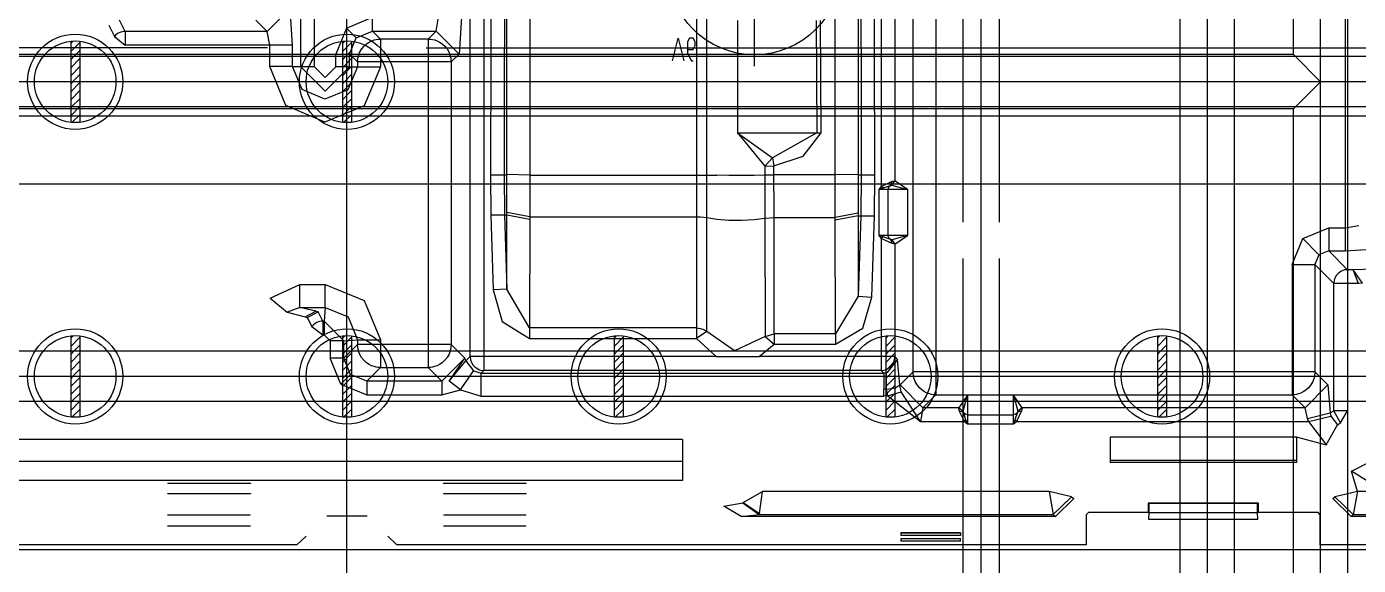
# Model space of a CAD drawing. Header units: millimetres. Extents: x -1 to 1014, y -756 to 757.
# Drawn here: x 823.9 to 902.9, y 85.5 to 117.4 of the extents above; entities that cross this region are included whole.
import ezdxf

# ---------------------------------------------------------------- set-up
doc = ezdxf.new("R2010")
doc.units = ezdxf.units.MM

# ---------------------------------------------------------------- blocks, each defined once
blk = doc.blocks.new('blockName2')
for points in [[(842.887, 25.2121), (842.887, 409.935)], [(893.914, 29.578), (893.914, 405.569)], [(895.526, 29.578), (895.526, 405.569)], [(900.629, 29.578), (900.629, 405.569)], [(902.24, 29.578), (902.24, 405.569)], [(899.017, 115.787), (899.017, 319.36)], [(902.092, 147.96), (902.092, 104.16)], [(851.005, 135.418), (851.005, 97.0751)], [(874.568, 135.418), (874.568, 107.974)], [(850.19, 97.8909), (850.19, 134.602)], [(875.383, 134.602), (875.383, 108.314)], [(863.619, 132.763), (863.619, 98.9751)], [(864.229, 99.3851), (864.229, 132.932)], [(879.412, 133.263), (879.412, 105.85)], [(880.486, 133.174), (880.486, 29.578)], [(881.56, 133.263), (881.56, 105.85)], [(892.303, 29.578), (892.303, 128.679)], [(867.058, 115.092), (867.058, 126.688)], [(851.446, 123.697), (851.399, 108.661)], [(852.262, 123.69), (852.23, 118.681), (852.215, 113.672), (852.215, 108.663)], [(852.376, 108.663), (852.376, 123.602)], [(853.735, 123.746), (853.735, 106.014)], [(871.838, 106.141), (871.838, 123.793)], [(873.197, 123.649), (873.197, 108.671)], [(873.33, 123.737), (873.362, 118.715), (873.378, 113.693), (873.378, 108.671)], [(874.193, 108.67), (874.146, 123.744)], [(840.954, 119.34), (840.954, 115.082)], [(839.526, 118.514), (838.166, 117.154)], [(839.668, 116.339), (839.526, 118.514)], [(840.138, 119), (840.138, 115.082)], [(829.73, 117.154), (829.406, 117.83)], [(837.49, 117.83), (838.166, 117.154)], [(842.866, 117.357), (844.405, 117.993)], [(844.405, 117.178), (844.405, 117.993)], [(848.182, 117.178), (848.324, 117.993)], [(849.683, 117.993), (849.541, 115.818)], [(866.058, 117.806), (866.058, 111.156)], [(870.719, 117.806), (870.75, 111.156)], [(871.011, 111.156), (870.98, 117.806)], [(876.461, 96.989), (876.461, 118.14)], [(877.821, 118.14), (877.821, 95.6294)], [(828.767, 117.522), (829.098, 116.854)], [(829.73, 117.154), (829.65, 117.15), (829.569, 117.138), (829.481, 117.115), (829.387, 117.078), (829.29, 117.025), (829.192, 116.951), (829.098, 116.854)], [(838.166, 117.154), (829.73, 117.154)], [(829.73, 117.154), (829.73, 116.339)], [(838.308, 116.339), (838.166, 117.154)], [(842.866, 117.357), (842.23, 115.818)], [(843.442, 116.781), (842.866, 117.357)], [(843.442, 116.781), (844.405, 117.178)], [(844.875, 116.707), (844.405, 117.178)], [(844.405, 117.178), (848.182, 117.178)], [(848.182, 117.178), (847.712, 116.707)], [(848.182, 117.178), (849.541, 115.818)], [(838.185, 116.19), (770.375, 116.19)], [(826.649, 116.578), (826.505, 116.434)], [(826.505, 116.578), (826.505, 111.774)], [(827.042, 116.496), (826.505, 115.959)], [(827.042, 116.578), (827.042, 111.774)], [(829.098, 116.854), (829.73, 116.339)], [(839.668, 116.339), (829.73, 116.339)], [(838.308, 115.085), (838.308, 116.339)], [(839.668, 115.085), (839.668, 116.339)], [(842.619, 116.578), (842.619, 111.774)], [(842.763, 116.578), (842.619, 116.434)], [(843.156, 116.496), (842.619, 115.959)], [(843.045, 115.818), (843.442, 116.781)], [(843.156, 116.578), (843.156, 111.774)], [(843.516, 115.348), (843.551, 115.65), (843.64, 115.909), (843.762, 116.123), (843.903, 116.294), (844.054, 116.427), (844.206, 116.528), (844.355, 116.602), (844.498, 116.652), (844.631, 116.684), (844.751, 116.701), (844.875, 116.707)], [(847.712, 116.707), (844.875, 116.707)], [(844.875, 116.707), (844.875, 115.06)], [(847.587, 116.19), (943.599, 116.19)], [(847.712, 116.707), (847.712, 97.2495)], [(847.712, 116.707), (847.84, 116.701), (847.961, 116.683), (848.093, 116.651), (848.235, 116.6), (848.384, 116.526), (848.535, 116.426), (848.685, 116.292), (848.826, 116.121), (848.948, 115.908), (849.036, 115.65), (849.071, 115.348)], [(862.196, 115.425), (862.532, 116.767), (862.868, 115.425)], [(863.091, 116.096), (863.427, 116.096), (863.539, 116.32), (863.539, 116.544), (863.427, 116.767), (863.203, 116.767), (863.091, 116.544), (863.091, 115.872), (863.315, 115.425), (863.427, 115.425)], [(930.171, 115.669), (755.603, 115.669)], [(899.017, 115.787), (786.757, 115.787)], [(826.69, 115.669), (826.505, 115.484)], [(827.042, 115.547), (826.505, 115.01)], [(827.042, 116.021), (826.69, 115.669)], [(842.23, 115.818), (843.045, 115.818)], [(842.23, 115.063), (842.23, 115.818)], [(842.804, 115.669), (842.619, 115.484)], [(843.156, 115.547), (842.619, 115.01)], [(843.156, 116.021), (842.804, 115.669)], [(843.045, 115.063), (843.045, 115.818)], [(843.045, 115.818), (843.516, 115.348)], [(849.071, 115.348), (843.516, 115.348)], [(843.516, 115.348), (843.516, 115.06)], [(849.541, 115.818), (849.071, 115.348)], [(849.071, 115.348), (849.071, 98.6092)], [(900.629, 114.176), (899.017, 115.787)], [(827.042, 115.072), (826.505, 114.535)], [(827.042, 114.597), (826.621, 114.176)], [(844.875, 115.06), (843.911, 112.74), (841.586, 111.789), (839.268, 112.761), (838.308, 115.085)], [(839.668, 115.085), (838.308, 115.085)], [(843.516, 115.06), (842.95, 113.701), (841.586, 113.149), (840.229, 113.723), (839.668, 115.085)], [(839.668, 115.085), (840.138, 115.082)], [(840.138, 115.082), (841.587, 113.619), (843.045, 115.063)], [(840.138, 115.082), (840.954, 115.082)], [(840.954, 115.082), (841.587, 114.435), (842.23, 115.063)], [(843.045, 115.063), (842.23, 115.063)], [(843.156, 115.072), (842.619, 114.535)], [(843.156, 114.597), (842.735, 114.176)], [(843.045, 115.063), (843.516, 115.06)], [(843.516, 115.06), (844.875, 115.06)], [(900.629, 114.176), (695.176, 114.176)], [(930.171, 114.176), (754.11, 114.176)], [(826.621, 114.176), (826.505, 114.06)], [(827.042, 114.122), (826.505, 113.585)], [(842.735, 114.176), (842.619, 114.06)], [(843.156, 114.122), (842.619, 113.585)], [(899.017, 112.565), (900.629, 114.176)], [(827.042, 113.648), (826.505, 113.11)], [(827.042, 113.173), (826.552, 112.683)], [(843.156, 113.648), (842.619, 113.11)], [(843.156, 113.173), (842.666, 112.683)], [(930.171, 112.683), (755.603, 112.683)], [(767.689, 112.162), (950.313, 112.162)], [(899.017, 112.565), (786.757, 112.565)], [(826.552, 112.683), (826.505, 112.636)], [(827.026, 112.683), (826.505, 112.161)], [(827.042, 112.223), (826.592, 111.774)], [(827.042, 112.698), (827.026, 112.683)], [(842.666, 112.683), (842.619, 112.636)], [(843.14, 112.683), (842.619, 112.161)], [(843.156, 112.223), (842.706, 111.774)], [(843.156, 112.698), (843.14, 112.683)], [(899.017, 29.578), (899.017, 112.565)], [(866.058, 111.156), (871.011, 111.156)], [(866.058, 111.156), (867.674, 109.182)], [(866.058, 111.156), (868.119, 109.668)], [(870.75, 111.156), (868.119, 109.668)], [(868.213, 109.186), (869.945, 109.767), (871.011, 111.156)], [(867.674, 109.182), (868.119, 109.668)], [(867.674, 109.182), (868.213, 109.186)], [(867.674, 109.182), (867.677, 106.088)], [(868.119, 109.668), (868.213, 109.186)], [(868.216, 106.141), (868.213, 109.186)], [(851.399, 108.661), (852.376, 108.663)], [(851.399, 108.661), (851.417, 106.263)], [(852.215, 108.663), (852.233, 106.274)], [(852.375, 106.423), (852.376, 108.663)], [(853.736, 108.651), (852.376, 108.681)], [(853.736, 108.651), (863.847, 108.65), (864.055, 108.648), (864.82, 108.633)], [(867.674, 108.64), (867.03, 108.63), (866.291, 108.626), (865.53, 108.627), (864.82, 108.633)], [(867.674, 108.655), (868.213, 108.659)], [(871.837, 108.659), (868.213, 108.659)], [(873.197, 108.689), (871.837, 108.659)], [(873.197, 108.671), (874.193, 108.67)], [(873.197, 108.671), (873.198, 106.384)], [(873.378, 108.671), (873.359, 106.235)], [(874.175, 106.224), (874.193, 108.67)], [(874.568, 107.974), (875.216, 108.28)], [(875.125, 108.038), (875.216, 108.28)], [(875.197, 108.055), (875.383, 108.314)], [(875.216, 108.28), (875.383, 108.314)], [(876.131, 107.796), (875.383, 108.314)], [(770.375, 108.133), (943.599, 108.133)], [(874.568, 107.974), (874.437, 107.796)], [(874.437, 107.796), (874.679, 107.885)], [(874.437, 107.796), (874.437, 105.07)], [(876.13, 107.796), (874.437, 107.796)], [(874.679, 107.885), (874.568, 107.974)], [(874.679, 107.885), (875.125, 108.038)], [(874.979, 107.796), (874.996, 107.893), (875.047, 107.978), (875.125, 108.038)], [(874.979, 105.07), (874.979, 107.796)], [(875.125, 108.038), (875.197, 108.055)], [(875.197, 108.055), (876.13, 107.796)], [(876.131, 107.796), (876.131, 105.07)], [(852.233, 106.274), (851.417, 106.263)], [(851.417, 106.263), (851.55, 101.856)], [(852.233, 106.274), (852.375, 106.276)], [(852.233, 106.274), (852.364, 101.896)], [(852.364, 101.896), (852.375, 106.276)], [(852.375, 106.276), (852.375, 106.423)], [(853.735, 106.18), (852.375, 106.423)], [(853.735, 106.014), (852.375, 106.276)], [(853.735, 106.014), (853.712, 99.59)], [(853.735, 106.18), (863.619, 106.18)], [(863.619, 106.18), (863.847, 106.173), (864.055, 106.155), (864.229, 106.127)], [(864.229, 106.127), (864.82, 106.035), (865.531, 105.982), (866.293, 105.973), (867.032, 106.01), (867.677, 106.088)], [(867.677, 106.102), (868.216, 106.141)], [(867.677, 106.088), (867.684, 99.0887)], [(868.226, 99.246), (868.216, 106.141)], [(868.216, 106.141), (871.838, 106.141)], [(873.198, 106.384), (871.838, 106.141)], [(873.198, 106.237), (871.838, 105.977)], [(871.838, 105.977), (871.838, 106.141)], [(871.863, 99.246), (871.838, 105.977)], [(873.198, 106.384), (873.198, 106.237)], [(873.198, 106.237), (873.21, 101.466)], [(873.198, 106.237), (874.175, 106.224)], [(873.359, 106.235), (873.21, 101.466)], [(874.025, 101.423), (874.175, 106.224)], [(876.13, 105.07), (874.437, 105.07)], [(874.679, 104.981), (874.437, 105.07)], [(874.437, 105.07), (874.568, 104.892)], [(875.125, 104.828), (875.047, 104.889), (874.996, 104.973), (874.979, 105.07)], [(876.131, 105.07), (875.197, 104.811)], [(875.383, 104.553), (876.131, 105.07)], [(899.571, 104.884), (901.11, 105.52)], [(901.11, 105.52), (901.11, 104.16)], [(901.11, 105.52), (902.092, 105.52)], [(902.092, 105.52), (902.907, 105.662)], [(874.679, 104.981), (874.568, 104.892)], [(875.216, 104.586), (874.568, 104.892)], [(874.568, 104.892), (874.568, 97.0751)], [(875.125, 104.828), (874.679, 104.981)], [(875.125, 104.828), (875.216, 104.586)], [(875.197, 104.811), (875.125, 104.828)], [(875.197, 104.811), (875.383, 104.553)], [(875.383, 104.553), (875.216, 104.586)], [(875.383, 104.553), (875.383, 97.8909)], [(898.935, 103.345), (899.571, 104.884)], [(900.53, 103.924), (899.571, 104.884)], [(902.092, 104.16), (904.267, 104.302)], [(879.412, 103.702), (879.412, 29.578)], [(881.56, 103.702), (881.56, 29.578)], [(900.53, 103.924), (900.294, 103.345)], [(901.11, 104.16), (900.53, 103.924)], [(902.226, 103.044), (901.11, 104.16)], [(901.11, 104.16), (902.092, 104.16)], [(898.935, 103.345), (898.935, 95.6294)], [(898.935, 103.345), (900.294, 103.345)], [(901.41, 102.228), (900.294, 103.345)], [(900.294, 103.345), (900.294, 96.989)], [(902.226, 103.044), (902.143, 103.04), (902.057, 103.026), (901.965, 103), (901.867, 102.959), (901.766, 102.9), (901.667, 102.82), (901.573, 102.714), (901.492, 102.581), (901.434, 102.419), (901.41, 102.228)], [(902.226, 103.044), (902.226, 94.6819)], [(902.559, 103.044), (902.226, 103.044)], [(905.732, 103.125), (902.559, 103.044)], [(903.111, 102.239), (902.559, 103.044)], [(902.869, 102.228), (902.559, 103.044)], [(838.344, 101.362), (840.098, 102.168)], [(840.098, 102.168), (841.604, 102.168)], [(840.098, 100.808), (840.098, 102.168)], [(841.604, 102.168), (843.916, 101.209), (844.875, 98.8965)], [(841.604, 100.808), (841.604, 102.168)], [(852.364, 101.896), (851.55, 101.856)], [(853.712, 99.5901), (852.364, 101.896)], [(901.41, 94.6819), (901.41, 102.228)], [(902.869, 102.228), (901.41, 102.228)], [(903.111, 102.239), (902.869, 102.218)], [(838.344, 101.362), (839.352, 100.526)], [(851.55, 101.856), (852.089, 99.967), (853.712, 98.9751)], [(873.21, 101.466), (871.863, 99.246)], [(871.863, 98.621), (873.473, 99.5751), (874.025, 101.423)], [(873.21, 101.466), (874.025, 101.423)], [(840.098, 100.808), (839.352, 100.526)], [(839.352, 100.526), (840.417, 100.255)], [(840.098, 100.808), (841.604, 100.808)], [(841.042, 100.595), (840.098, 100.808)], [(840.417, 100.255), (841.042, 100.595)], [(840.533, 100.212), (841.184, 100.537)], [(841.184, 100.537), (841.042, 100.595)], [(841.45, 99.9949), (841.184, 100.537)], [(841.604, 100.808), (841.534, 99.9949)], [(841.604, 100.808), (842.955, 100.248), (843.516, 98.8965)], [(840.417, 100.255), (840.533, 100.212)], [(840.533, 100.212), (840.81, 99.6847)], [(841.45, 99.9949), (841.369, 99.9908), (841.287, 99.9782), (841.197, 99.9543), (841.102, 99.9164), (841.003, 99.8613), (840.904, 99.7853), (840.81, 99.6847)], [(840.81, 99.6847), (841.45, 99.1791)], [(841.45, 99.9949), (841.45, 99.1791)], [(841.534, 99.9949), (841.45, 99.9949)], [(841.534, 99.9949), (841.534, 99.1791)], [(842.702, 98.8262), (841.534, 99.9949)], [(863.619, 99.59), (853.712, 99.59)], [(853.712, 99.59), (853.712, 98.9751)], [(863.619, 99.59), (863.847, 99.5657), (864.055, 99.4954), (864.229, 99.3851)], [(826.505, 99.1214), (826.505, 94.3172)], [(826.649, 99.1214), (826.505, 98.9771)], [(827.042, 99.0394), (826.505, 98.5023)], [(827.042, 99.1214), (827.042, 94.3172)], [(841.45, 99.1791), (841.534, 99.1791)], [(841.534, 99.1791), (841.886, 98.8262)], [(841.886, 98.8262), (841.886, 97.7958)], [(842.702, 98.8262), (841.886, 98.8262)], [(842.619, 99.1214), (842.619, 94.3172)], [(842.763, 99.1214), (842.619, 98.9771)], [(843.156, 99.0394), (842.619, 98.5023)], [(842.702, 98.8262), (843.516, 98.8965)], [(842.702, 97.7958), (842.702, 98.8262)], [(843.156, 99.1214), (843.156, 94.3172)], [(843.516, 98.8965), (844.875, 98.8965)], [(843.516, 98.8965), (843.516, 98.6092)], [(844.875, 98.8965), (844.875, 97.2495)], [(853.712, 98.9751), (863.619, 98.9751)], [(858.732, 99.1214), (858.732, 94.3172)], [(858.877, 99.1214), (858.732, 98.9771)], [(859.27, 99.0394), (858.732, 98.5023)], [(859.27, 99.1214), (859.27, 94.3172)], [(864.229, 99.3851), (863.619, 98.9751)], [(863.619, 98.9751), (864.789, 97.8909)], [(867.684, 99.0887), (865.878, 98.2263), (864.229, 99.3851)], [(867.684, 99.0887), (868.226, 99.246)], [(867.684, 99.0887), (868.226, 98.621)], [(868.226, 99.246), (868.226, 98.621)], [(871.863, 99.246), (868.226, 99.246)], [(871.863, 99.246), (871.863, 98.621)], [(874.846, 99.1214), (874.846, 94.3172)], [(874.991, 99.1214), (874.846, 98.9771)], [(875.384, 99.0394), (874.846, 98.5023)], [(875.384, 99.1214), (875.384, 94.3172)], [(891.105, 99.1214), (890.96, 98.9771)], [(890.96, 99.1214), (890.96, 94.3172)], [(891.497, 99.0394), (890.96, 98.5023)], [(891.497, 99.1214), (891.497, 94.3172)], [(930.171, 98.2125), (755.603, 98.2125)], [(826.69, 98.2125), (826.505, 98.0276)], [(827.042, 98.0899), (826.505, 97.5528)], [(827.042, 98.5647), (826.69, 98.2125)], [(842.804, 98.2125), (842.619, 98.0276)], [(843.156, 98.0899), (842.619, 97.5528)], [(843.516, 98.6092), (842.702, 97.7958)], [(843.156, 98.5647), (842.804, 98.2125)], [(849.071, 98.6092), (843.516, 98.6092)], [(844.875, 97.2495), (844.747, 97.2562), (844.626, 97.2738), (844.493, 97.3061), (844.352, 97.3569), (844.203, 97.4305), (844.052, 97.5313), (843.902, 97.6646), (843.761, 97.8355), (843.639, 98.0487), (843.551, 98.3068), (843.516, 98.6092)], [(849.071, 98.6092), (849.036, 98.3065), (848.947, 98.0478), (848.825, 97.8343), (848.683, 97.663), (848.533, 97.5296), (848.38, 97.4287), (848.231, 97.3553), (848.089, 97.3047), (847.956, 97.2728), (847.835, 97.2558), (847.712, 97.2495)], [(849.071, 98.6092), (849.885, 97.7958)], [(858.917, 98.2125), (858.732, 98.0276)], [(859.27, 98.0899), (858.732, 97.5528)], [(859.27, 98.5647), (858.917, 98.2125)], [(867.326, 97.8909), (868.226, 98.621)], [(868.226, 98.621), (871.863, 98.621)], [(875.031, 98.2125), (874.846, 98.0276)], [(875.384, 98.0899), (874.846, 97.5528)], [(875.384, 98.5647), (875.031, 98.2125)], [(891.145, 98.2125), (890.96, 98.0276)], [(891.497, 98.0899), (890.96, 97.5528)], [(891.497, 98.5647), (891.145, 98.2125)], [(827.042, 97.6152), (826.505, 97.078)], [(842.523, 96.2572), (841.886, 97.7958)], [(842.702, 97.7958), (841.886, 97.7958)], [(843.156, 97.6152), (842.619, 97.078)], [(843.098, 96.8323), (842.702, 97.7958)], [(844.062, 96.4361), (844.875, 97.2495)], [(844.875, 97.2495), (847.712, 97.2495)], [(847.712, 97.2495), (848.525, 96.4361)], [(849.885, 97.7958), (848.525, 96.4361)], [(848.944, 96.4366), (849.885, 97.7958)], [(848.944, 96.4366), (849.933, 97.6345)], [(849.885, 97.7958), (849.933, 97.6345)], [(849.933, 97.6345), (850.19, 97.8909)], [(849.933, 97.6345), (850.385, 97.0472)], [(864.789, 97.8909), (850.19, 97.8909)], [(850.19, 97.8909), (850.213, 97.7), (850.272, 97.5375), (850.353, 97.4046), (850.446, 97.2996), (850.545, 97.2195), (850.645, 97.1608), (850.742, 97.1201), (850.834, 97.0942), (850.918, 97.0802), (851.005, 97.0751)], [(859.27, 97.6152), (858.732, 97.078)], [(864.789, 97.8909), (867.326, 97.8909)], [(875.383, 97.8909), (867.326, 97.8909)], [(874.568, 97.0751), (874.651, 97.0798), (874.736, 97.0936), (874.829, 97.1195), (874.927, 97.1604), (875.027, 97.2193), (875.127, 97.2997), (875.221, 97.4051), (875.301, 97.5381), (875.36, 97.7005), (875.383, 97.8909)], [(875.384, 97.6152), (874.846, 97.078)], [(875.547, 97.7276), (874.899, 96.9279)], [(875.383, 97.8909), (875.547, 97.7276)], [(875.681, 96.2065), (875.547, 97.7276)], [(891.497, 97.6152), (890.96, 97.078)], [(930.171, 96.7193), (754.11, 96.7193)], [(826.621, 96.7193), (826.505, 96.6033)], [(827.042, 96.6656), (826.505, 96.1285)], [(827.042, 97.1404), (826.621, 96.7193)], [(842.523, 96.2572), (843.098, 96.8323)], [(842.735, 96.7193), (842.619, 96.6033)], [(843.156, 96.6656), (842.619, 96.1285)], [(843.156, 97.1404), (842.735, 96.7193)], [(844.062, 96.4361), (843.098, 96.8323)], [(844.062, 96.4361), (844.062, 95.6204)], [(848.525, 96.4361), (844.062, 96.4361)], [(848.525, 96.4361), (848.525, 95.6204)], [(849.632, 95.9222), (848.944, 96.4366)], [(849.632, 95.9222), (850.385, 97.0472)], [(850.385, 97.0472), (850.842, 96.9118)], [(851.005, 97.0751), (850.842, 96.9118)], [(850.842, 95.5549), (850.842, 96.9118)], [(850.842, 96.9118), (874.731, 96.9118)], [(874.568, 97.0751), (851.005, 97.0751)], [(858.848, 96.7193), (858.732, 96.6033)], [(859.27, 96.6656), (858.732, 96.1285)], [(859.27, 97.1404), (858.848, 96.7193)], [(874.731, 96.9118), (874.568, 97.0751)], [(874.899, 96.9279), (874.731, 96.9118)], [(874.731, 96.9118), (874.731, 95.9568)], [(874.962, 96.7193), (874.846, 96.6033)], [(875.384, 96.6656), (874.846, 96.1285)], [(874.89, 95.9656), (874.879, 96.9242)], [(875.384, 97.1404), (874.962, 96.7193)], [(875.688, 96.2159), (876.461, 96.989)], [(877.821, 95.6294), (877.693, 95.636), (877.572, 95.6536), (877.439, 95.6859), (877.297, 95.7368), (877.149, 95.8103), (876.998, 95.9111), (876.848, 96.0444), (876.707, 96.2153), (876.585, 96.4285), (876.497, 96.6867), (876.461, 96.989)], [(900.294, 96.989), (876.461, 96.989)], [(891.076, 96.7193), (890.96, 96.6033)], [(891.497, 96.6656), (890.96, 96.1285)], [(891.497, 97.1404), (891.076, 96.7193)], [(900.294, 96.989), (900.259, 96.6863), (900.17, 96.4277), (900.048, 96.2141), (899.907, 96.0429), (899.756, 95.9094), (899.604, 95.8085), (899.454, 95.7351), (899.312, 95.6845), (899.179, 95.6526), (899.058, 95.6356), (898.935, 95.6294)], [(900.294, 96.989), (901.067, 96.2159)], [(827.042, 96.1909), (826.505, 95.6537)], [(827.042, 95.7161), (826.552, 95.2261)], [(842.523, 96.2572), (844.062, 95.6204)], [(843.156, 96.1909), (842.619, 95.6537)], [(843.156, 95.7161), (842.666, 95.2261)], [(844.062, 95.6204), (848.525, 95.6204)], [(848.525, 95.6204), (849.632, 95.9222)], [(849.632, 95.9222), (850.842, 95.5549)], [(859.27, 96.1909), (858.732, 95.6537)], [(859.27, 95.7161), (858.78, 95.2261)], [(874.89, 95.9656), (874.731, 95.9568)], [(874.731, 95.5549), (874.731, 95.9568)], [(874.973, 95.5684), (874.731, 95.5549)], [(875.384, 96.1909), (874.846, 95.6537)], [(874.89, 95.9656), (875.433, 96.0436)], [(874.973, 95.5684), (874.89, 95.9656)], [(875.384, 95.7161), (874.893, 95.2261)], [(874.973, 95.5684), (875.748, 95.8089)], [(874.973, 95.5684), (876.906, 94.0405)], [(875.681, 96.2065), (875.433, 96.0436)], [(875.681, 96.2065), (875.688, 96.2159)], [(875.748, 95.8089), (875.681, 96.2065)], [(875.688, 96.2159), (877.048, 94.8563)], [(876.906, 94.0405), (875.748, 95.8089)], [(877.048, 94.8563), (877.821, 95.6294)], [(877.821, 95.6294), (898.935, 95.6294)], [(879.687, 95.604), (879.17, 94.8563)], [(879.428, 94.6694), (879.687, 95.6032)], [(882.413, 95.604), (879.687, 95.604)], [(879.687, 95.6032), (879.687, 93.9094)], [(882.931, 94.8563), (882.413, 95.604)], [(882.413, 95.6036), (882.672, 94.6694)], [(882.413, 93.9094), (882.413, 95.6032)], [(891.497, 96.1909), (890.96, 95.6537)], [(891.497, 95.7161), (891.007, 95.2261)], [(898.935, 95.6294), (899.708, 94.8563)], [(899.708, 94.8563), (901.067, 96.2159)], [(901.067, 96.2159), (901.205, 94.5621)], [(930.171, 95.2261), (755.603, 95.2261)], [(826.552, 95.2261), (826.505, 95.179)], [(827.026, 95.2261), (826.505, 94.7042)], [(827.042, 95.2414), (827.026, 95.2261)], [(842.666, 95.2261), (842.619, 95.179)], [(843.14, 95.2261), (842.619, 94.7042)], [(843.156, 95.2414), (843.14, 95.2261)], [(850.842, 95.5549), (874.731, 95.5549)], [(858.78, 95.2261), (858.732, 95.179)], [(859.254, 95.2261), (858.732, 94.7042)], [(859.27, 95.2414), (859.254, 95.2261)], [(874.893, 95.2261), (874.846, 95.179)], [(875.368, 95.2261), (874.846, 94.7042)], [(875.384, 95.2414), (875.368, 95.2261)], [(877.048, 94.8563), (876.906, 94.0405)], [(879.17, 94.8563), (877.048, 94.8563)], [(879.17, 94.8563), (879.428, 94.6694)], [(879.203, 94.6893), (879.17, 94.8563)], [(882.931, 94.8563), (882.672, 94.6694)], [(882.931, 94.8563), (882.897, 94.6893)], [(899.708, 94.8563), (882.931, 94.8563)], [(891.007, 95.2261), (890.96, 95.179)], [(891.482, 95.2261), (890.96, 94.7042)], [(891.497, 95.2414), (891.482, 95.2261)], [(899.845, 94.2361), (899.708, 94.8563)], [(827.042, 94.7666), (826.592, 94.3172)], [(843.156, 94.7666), (842.706, 94.3172)], [(859.27, 94.7666), (858.82, 94.3172)], [(875.384, 94.7666), (874.934, 94.3172)], [(876.906, 94.0405), (879.509, 94.0405)], [(879.203, 94.6893), (879.445, 94.5979)], [(879.509, 94.0405), (879.203, 94.6893)], [(879.445, 94.5979), (879.428, 94.6694)], [(879.687, 94.4516), (879.59, 94.4694), (879.506, 94.5204), (879.445, 94.5979)], [(879.598, 94.1521), (879.445, 94.5979)], [(879.509, 94.0405), (879.598, 94.1521)], [(879.509, 94.0405), (879.687, 93.9094)], [(879.687, 93.9094), (879.598, 94.1521)], [(879.687, 94.4516), (882.413, 94.4516)], [(882.655, 94.5979), (882.595, 94.5204), (882.51, 94.4694), (882.413, 94.4516)], [(882.502, 94.1521), (882.413, 93.9094)], [(882.413, 93.9094), (882.591, 94.0405)], [(882.655, 94.5979), (882.502, 94.1521)], [(882.591, 94.0405), (882.502, 94.1521)], [(882.897, 94.6893), (882.591, 94.0405)], [(882.591, 94.0405), (899.914, 94.0405)], [(882.897, 94.6893), (882.655, 94.5979)], [(882.672, 94.6694), (882.655, 94.5979)], [(891.497, 94.7666), (891.048, 94.3172)], [(899.845, 94.2361), (901.205, 94.5621)], [(899.914, 94.0405), (899.845, 94.2361)], [(899.914, 94.0405), (901.233, 94.3677)], [(899.914, 94.0405), (900.987, 92.653)], [(901.205, 94.5621), (901.41, 94.6819)], [(901.205, 94.5621), (901.233, 94.3677)], [(901.233, 94.3677), (901.629, 93.8514)], [(902.226, 94.6819), (901.41, 94.6819)], [(901.816, 93.9765), (901.41, 94.6819)], [(901.816, 93.9765), (902.226, 94.6819)], [(879.687, 93.9094), (882.413, 93.9094)], [(900.968, 92.6604), (901.629, 93.8514)], [(901.629, 93.8514), (901.816, 93.9765)], [(862.779, 92.9894), (822.995, 92.9894)], [(862.779, 92.9894), (862.779, 90.5554)], [(899.199, 93.1158), (888.144, 93.1158)], [(888.144, 93.1158), (888.144, 91.6283)], [(899.199, 93.1158), (899.199, 91.6283)], [(900.985, 92.6501), (899.199, 93.1158)], [(862.779, 91.6792), (822.995, 91.6792)], [(862.779, 91.6792), (822.995, 91.6792)], [(888.144, 91.7537), (899.199, 91.7537)], [(888.144, 91.7537), (899.199, 91.7537)], [(899.199, 91.6283), (888.144, 91.6283)], [(902.459, 91.1056), (903.677, 91.7158)], [(902.817, 89.9008), (902.454, 91.117)], [(902.456, 91.1178), (904.426, 89.9058)], [(862.779, 90.5554), (822.995, 90.5554)], [(832.257, 90.4037), (837.163, 90.4037)], [(832.257, 90.4037), (832.257, 90.3846)], [(837.163, 90.4037), (837.163, 90.3846)], [(848.611, 90.4037), (853.517, 90.4037)], [(848.611, 90.3846), (848.611, 90.4037)], [(853.517, 90.3846), (853.517, 90.4037)], [(832.257, 89.7675), (832.257, 89.7865)], [(837.163, 89.7675), (832.257, 89.7675)], [(837.163, 89.7865), (837.163, 89.7675)], [(848.611, 89.7865), (848.611, 89.7675)], [(853.517, 89.7675), (848.611, 89.7675)], [(853.517, 89.7675), (853.517, 89.7865)], [(866.362, 89.238), (866.378, 89.2477)], [(866.378, 89.2477), (867.524, 89.9008)], [(866.378, 89.2477), (867.35, 88.5906)], [(867.35, 88.5906), (867.524, 89.9008)], [(884.526, 89.9008), (867.524, 89.9008)], [(885.865, 89.578), (884.526, 89.9008)], [(884.526, 89.9008), (884.777, 88.5387)], [(884.777, 88.5387), (885.865, 89.578)], [(884.777, 88.5387), (885.865, 89.578)], [(885.989, 89.4928), (884.899, 88.4133)], [(885.865, 89.578), (885.989, 89.4931)], [(901.355, 89.4928), (901.478, 89.5784)], [(902.445, 88.4133), (901.355, 89.4928)], [(902.817, 89.9008), (901.478, 89.578)], [(901.478, 89.578), (902.567, 88.5387)], [(901.478, 89.578), (902.567, 88.5387)], [(902.817, 89.9008), (902.567, 88.5387)], [(915.19, 89.9008), (902.817, 89.9008)], [(832.276, 88.5146), (837.146, 88.5146)], [(832.276, 88.4955), (832.276, 88.5146)], [(837.146, 88.4955), (837.146, 88.5146)], [(848.628, 88.5146), (853.501, 88.5146)], [(848.628, 88.5146), (848.628, 88.4955)], [(853.498, 88.4955), (853.498, 88.5146)], [(865.246, 89.0271), (866.362, 89.238)], [(866.264, 88.4133), (865.246, 89.0271)], [(866.264, 88.4133), (867.334, 88.5387)], [(866.362, 89.238), (867.334, 88.5387)], [(866.362, 89.238), (867.334, 88.5387)], [(867.35, 88.5906), (867.334, 88.5387)], [(867.334, 88.5387), (884.777, 88.5387)], [(867.334, 88.5387), (884.777, 88.5387)], [(884.777, 88.5387), (884.899, 88.4133)], [(886.867, 88.666), (886.731, 88.5297)], [(886.731, 88.5297), (886.731, 86.7339)], [(890.401, 88.666), (886.867, 88.666)], [(896.943, 89.2112), (890.401, 89.2112)], [(890.401, 89.2112), (890.401, 88.666)], [(890.401, 89.2112), (890.448, 89.1874)], [(890.401, 88.7182), (890.424, 88.6946)], [(890.448, 88.666), (890.427, 88.2571)], [(896.895, 89.1874), (890.448, 89.1874)], [(890.448, 89.1874), (890.448, 88.666)], [(890.448, 88.666), (896.895, 88.666)], [(896.895, 89.1874), (896.943, 89.2112)], [(896.895, 88.666), (896.895, 89.1874)], [(896.917, 88.2571), (896.895, 88.666)], [(896.943, 88.7182), (896.919, 88.6946)], [(896.943, 88.666), (896.943, 89.2112)], [(900.476, 88.666), (896.943, 88.666)], [(900.613, 88.5297), (900.476, 88.666)], [(900.613, 86.7339), (900.613, 88.5297)], [(902.445, 88.4133), (902.567, 88.5387)], [(902.567, 88.5387), (915.347, 88.5387)], [(902.567, 88.5387), (915.347, 88.5387)], [(832.274, 87.8403), (832.274, 87.8593)], [(837.145, 87.8403), (832.274, 87.8403)], [(837.145, 87.8593), (837.145, 87.8403)], [(844.084, 88.4369), (841.69, 88.4369)], [(848.629, 87.8403), (848.629, 87.8593)], [(853.501, 87.8403), (848.629, 87.8403)], [(853.501, 87.8403), (853.501, 87.8593)], [(884.899, 88.4133), (866.264, 88.4133)], [(890.427, 88.2571), (896.917, 88.2571)], [(915.42, 88.4133), (902.445, 88.4133)], [(839.92, 86.7339), (840.466, 87.2582)], [(845.309, 87.2582), (845.854, 86.7339)], [(875.738, 87.4563), (879.282, 87.4563)], [(875.738, 87.4563), (875.738, 87.3033)], [(879.282, 87.4467), (875.738, 87.4467)], [(879.282, 87.3033), (875.738, 87.3033)], [(875.738, 87.1185), (879.282, 87.1185)], [(875.738, 87.1185), (875.738, 86.9656)], [(875.738, 86.9751), (879.282, 86.9751)], [(879.282, 86.9656), (875.738, 86.9656)], [(879.282, 87.4563), (879.282, 87.3033)], [(879.282, 86.9656), (879.282, 87.1185)], [(921.404, 86.4393), (761.243, 86.4393)], [(839.92, 86.7339), (799.044, 86.7339)], [(886.731, 86.7339), (845.854, 86.7339)], [(916.964, 86.7339), (900.613, 86.7339)]]:
    blk.add_lwpolyline(points)
for centre, radius in [((867.058, 120.89), 5.1162), ((826.773, 114.176), 2.8199), ((842.887, 114.176), 2.8199), ((826.773, 114.176), 2.4171), ((842.887, 114.176), 2.4171), ((826.773, 96.7193), 2.8199), ((842.887, 96.7193), 2.8199), ((859.001, 96.7193), 2.8199), ((875.115, 96.7193), 2.8199), ((891.229, 96.7193), 2.8199), ((826.773, 96.7193), 2.4171), ((842.887, 96.7193), 2.4171), ((859.001, 96.7193), 2.4171), ((875.115, 96.7193), 2.4171), ((891.229, 96.7193), 2.4171)]:
    blk.add_circle(centre, radius)

msp = doc.modelspace()

# ---------------------------------------------------------------- block references
msp.add_blockref('blockName2', (0, 0))

doc.saveas('drawing.dxf')
